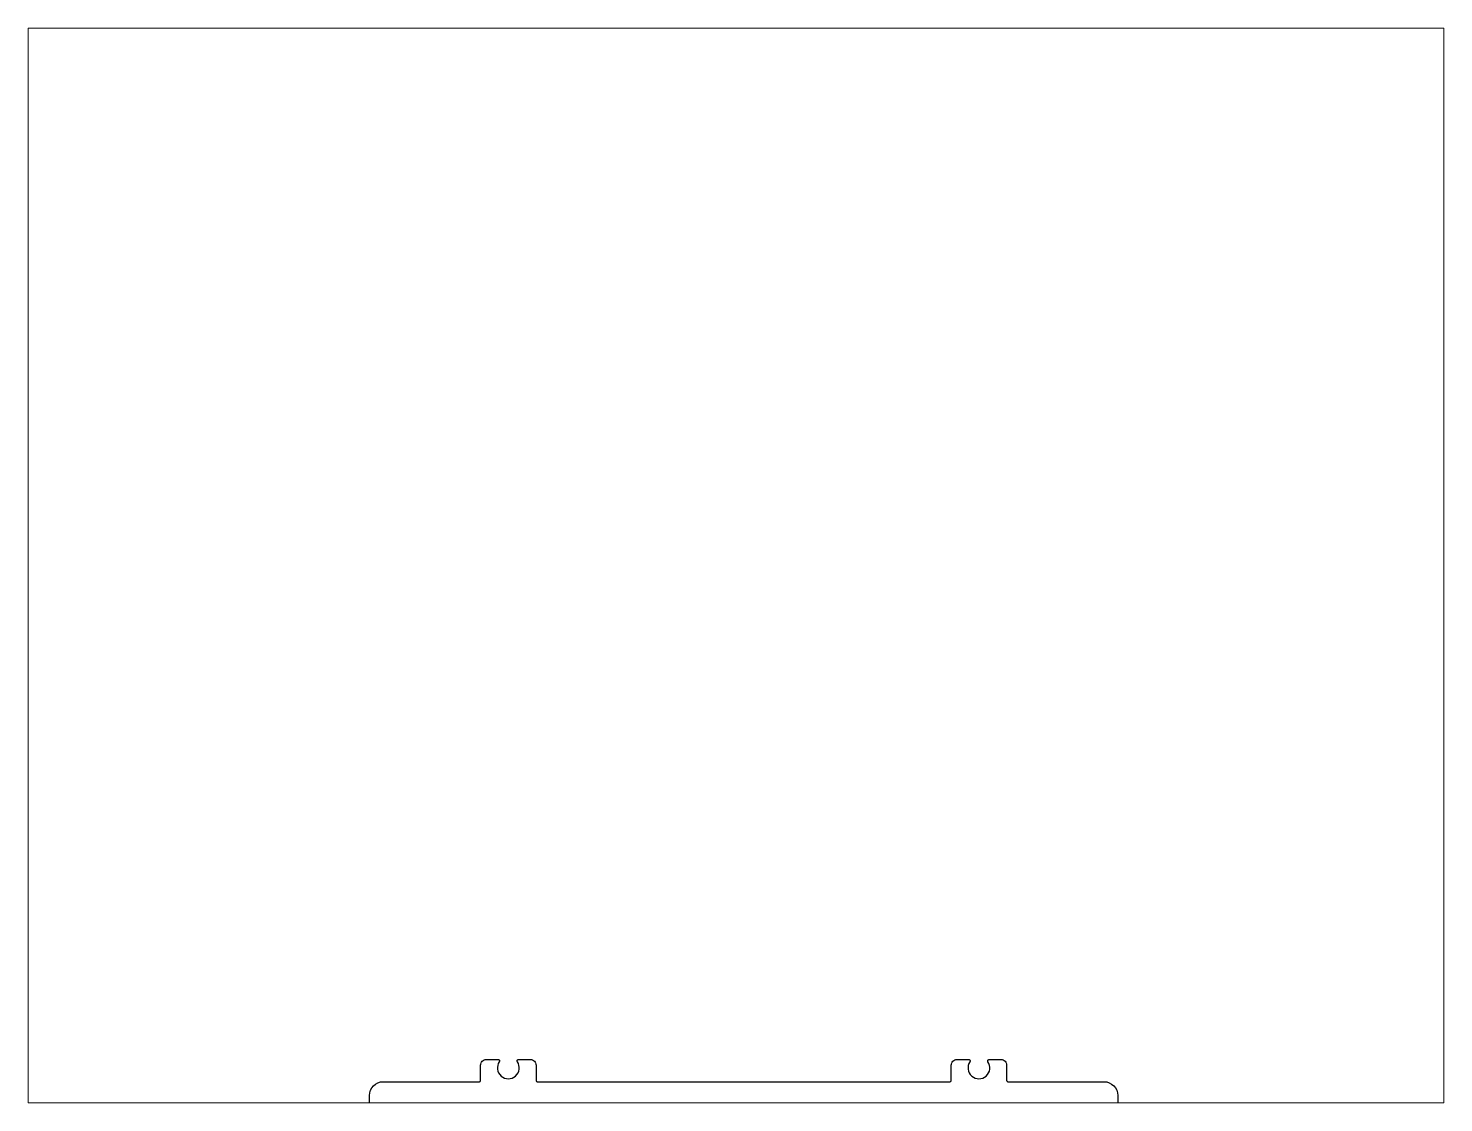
# Paper-space layout 'Presentación1' of a CAD drawing. Header units: millimetres. Extents: x 26 to 231, y 20 to 176.
# The model-space entities are those that its viewports show. They can reach past a viewport. Long polylines and large blocks are cut down to what shows.
import ezdxf

# ---------------------------------------------------------------- set-up
doc = ezdxf.new("R2010")
doc.units = ezdxf.units.MM
doc.layers.add('WHITE', color=7, linetype='Continuous')

msp = doc.modelspace()

# ---------------------------------------------------------------- linework, layer by layer
at = {"layer": 'WHITE', "linetype": 'Continuous'}
msp.add_lwpolyline([(8.86, 6.3), (8.86, 40.69, -0.414214), (13.86, 45.69), (18.86, 45.69), (48.54, 45.69, 0.414214), (49.04, 46.19), (49.04, 51.69, -0.414214), (51.04, 53.69), (55.35, 53.69, -0.601594), (55.77, 52.91), (55.77, 52.91, 1.885624), (62.31, 52.91), (62.31, 52.91, -0.601594), (62.72, 53.69), (67.04, 53.69, -0.414214), (69.04, 51.69), (69.04, 46.19, 0.414214), (69.54, 45.69), (144.04, 45.69), (218.54, 45.69, 0.414214), (219.04, 46.19), (219.04, 51.69, -0.414214), (221.04, 53.69), (225.36, 53.69, -0.601594), (225.77, 52.91), (225.77, 52.91, 1.885624), (232.31, 52.91), (232.31, 52.91, -0.601594), (232.73, 53.69), (237.04, 53.69, -0.414214), (239.04, 51.69), (239.04, 46.19, 0.414214), (239.54, 45.69), (269.21, 45.69), (274.21, 45.69, -0.414214), (279.21, 40.69), (279.21, 6.3, -0.414214)], format="xyb", dxfattribs=at)
at = {"layer": 'WHITE'}
for points in [[(134.04, 36.69), (139.04, 36.69), (139.04, 16.69), (134.04, 16.69), (134.04, 26.69)], [(154.04, 36.69), (149.04, 36.69), (149.04, 16.69), (154.04, 16.69), (154.04, 26.69)]]:
    msp.add_lwpolyline(points, close=True, dxfattribs=at)
for centre in [(59.04, 35.69), (229.04, 35.69)]:
    msp.add_circle(centre, 1.6, dxfattribs=at)

psp = doc.layouts.new('Presentación1')

# ---------------------------------------------------------------- viewports
at = {"layer": 'WHITE', "view_target_point": (194.44, 232.09)}
psp.add_viewport(center=(128.5, 97.5), size=(205.6, 156), view_center_point=(-53.16, 0), view_height=387.9424, dxfattribs=at)

doc.saveas('drawing.dxf')
